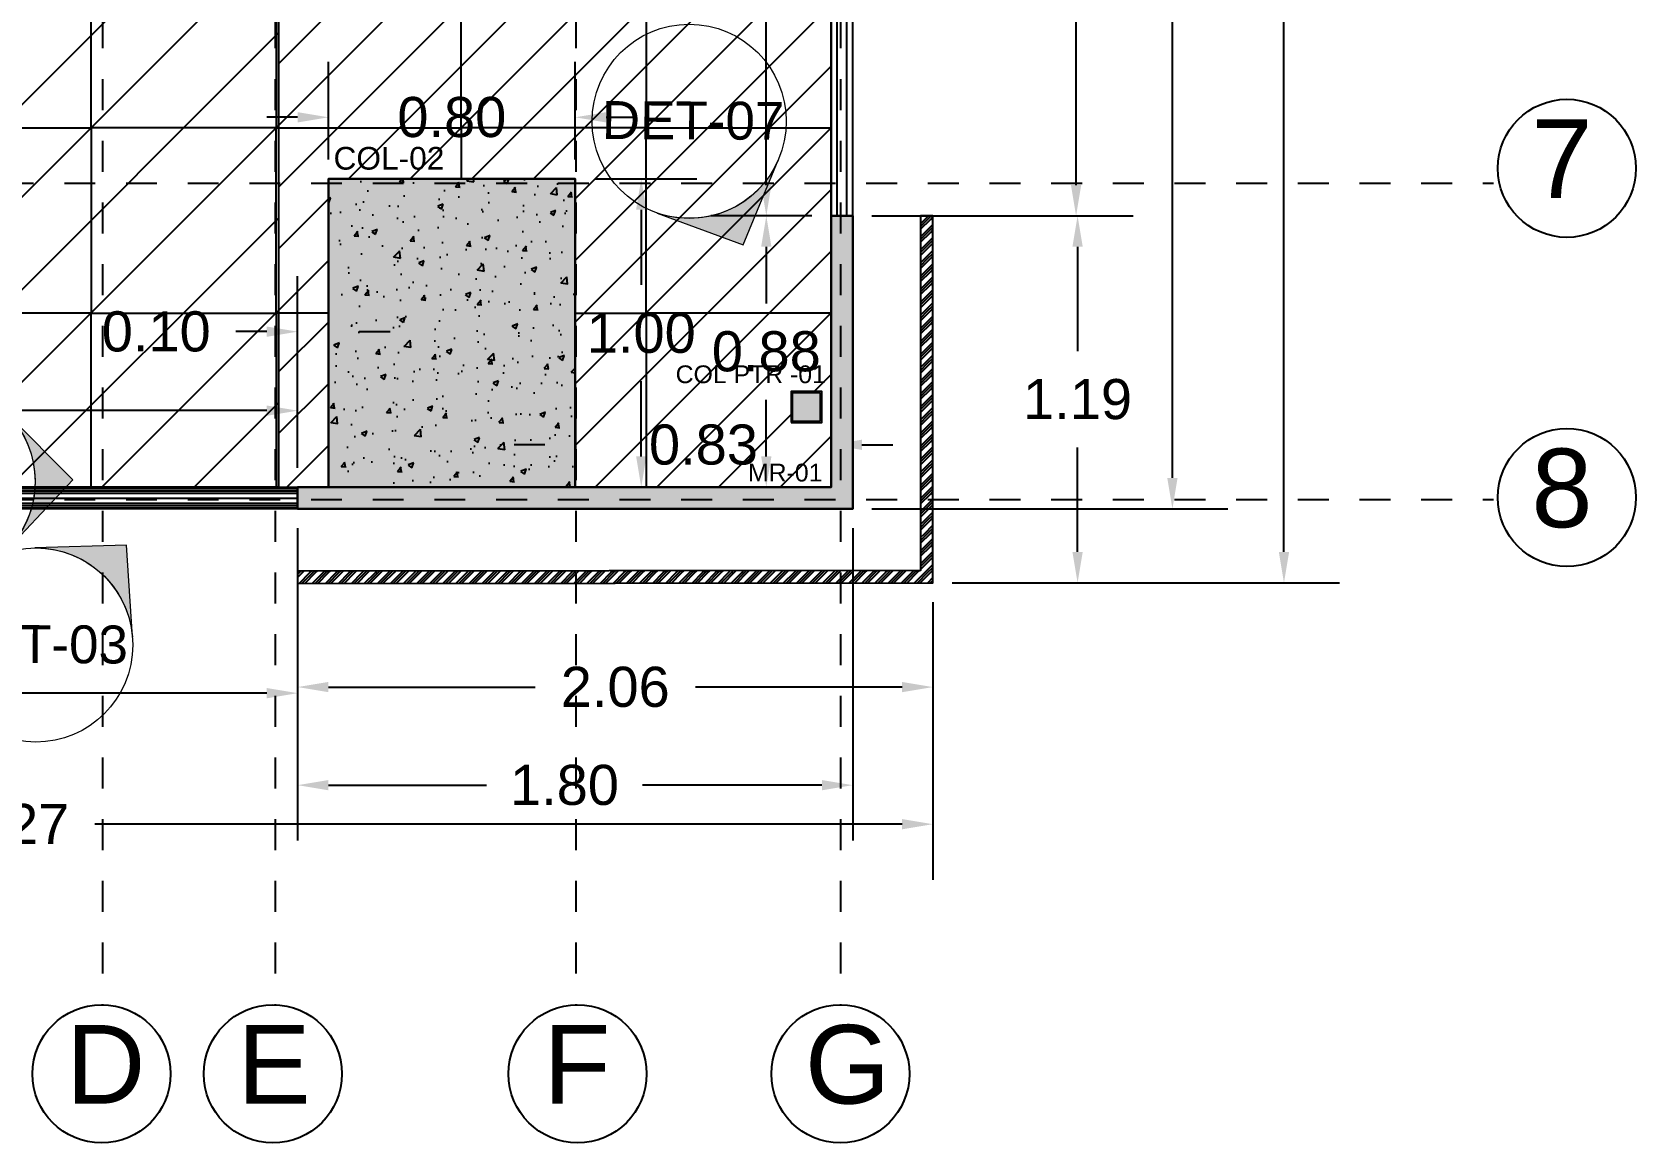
# Model space of a CAD drawing. Header units: millimetres. Extents: x 1966.2 to 2014.6, y 1502.1 to 1522.8.
# Drawn here: x 1998.78 to 2003.98, y 1509.08 to 1512.68 of the extents above; entities that cross this region are included whole.
import ezdxf

# ---------------------------------------------------------------- set-up
doc = ezdxf.new("R2010")
doc.units = ezdxf.units.MM
doc.linetypes.add('ACAD_ISO03W100', pattern=[30, 12, -18])
for name, color, linetype, lineweight in [('COLUMNA', 250, 'Continuous', 25), ('CORTINA', 252, 'Continuous', 25), ('INFORMACION', 252, 'Continuous', 18), ('LAM-Imagenes DET', 251, 'Continuous', 18), ('LAM-Imagenes EXT', 251, 'Continuous', 18), ('MURO CRISTAL', 140, 'Continuous', 25), ('MURO TABLAROKA', 253, 'Continuous', 25)]:
    doc.layers.add(name, color=color, linetype=linetype, lineweight=lineweight)
for name, color, linetype in [('COTAS', 252, 'Continuous'), ('EJES', 254, 'ACAD_ISO03W100'), ('MEDIDAS', 252, 'Continuous'), ('PISO 60X60', 1, 'Continuous'), ('TIPO DE MURO', 30, 'Continuous')]:
    doc.layers.add(name, color=color, linetype=linetype)
doc.layers.add('PLAFON LISO', color=4, linetype='Continuous', plot=False)
doc.styles.get("Standard").update_dxf_attribs({"font": 'arial.ttf'})
doc.dimstyles.get("Standard").update_dxf_attribs({"dimtxt": 0.13, "dimasz": 0.1, "dimexe": 0.18, "dimexo": 0.0625, "dimgap": 0.09, "dimtad": 0, "dimtih": 1, "dimtoh": 1, "dimzin": 0, "dimdsep": 46, "dimtxsty": 'Standard', "dimcen": 0.09, "dimadec": 0, "dimazin": 0, "dimtfac": 1, "dimtofl": 0, "dimtmove": 0, "dimatfit": 3, "dimfxl": 1, "dimtolj": 1, "dimtzin": 0, "dimarcsym": 0})

# ---------------------------------------------------------------- blocks, each defined once
blk = doc.blocks.new('*D0')
at = {"layer": 'Defpoints', "color": 0, "lineweight": -3, "transparency": 16777216}
for p in [(2001.443915639791, 1521.443464830361), (2001.443915639791, 1511.138464830361), (2002.480770916267, 1511.138464830361)]:
    blk.add_point(p, dxfattribs=at)
at = {"layer": 'MEDIDAS', "color": 0, "lineweight": -2, "transparency": 16777216}
for p, q in [((2001.506415639791, 1521.443464830361), (2002.660770916267, 1521.443464830361)), ((2002.480770916267, 1521.343464830361), (2002.480770916267, 1516.447383657101)), ((2002.480770916267, 1511.238464830361), (2002.480770916267, 1516.134546003622)), ((2001.506415639791, 1511.138464830361), (2002.660770916267, 1511.138464830361))]:
    blk.add_line(p, q, dxfattribs=at)
at = {"layer": 'MEDIDAS', "color": 0, "lineweight": -3, "transparency": 16777216}
for points in [[(2002.4641042496, 1521.343464830361), (2002.497437582934, 1521.343464830361), (2002.480770916267, 1521.443464830361)], [(2002.4641042496, 1511.238464830361), (2002.497437582934, 1511.238464830361), (2002.480770916267, 1511.138464830361)]]:
    blk.add_solid(points, dxfattribs=at)
at = {"layer": 'MEDIDAS', "color": 0, "lineweight": -3, "transparency": 16777216, "insert": (2002.480770916267, 1516.290964830361), "char_height": 0.13, "attachment_point": 5}
blk.add_mtext('\\A1;10.31', dxfattribs=at)
blk = doc.blocks.new('*D3')
at = {"layer": 'Defpoints', "color": 0, "lineweight": -3, "transparency": 16777216}
for p in [(2001.443915639791, 1518.463464830362), (2001.443915639791, 1512.088464830361), (2002.168362376458, 1512.088464830361)]:
    blk.add_point(p, dxfattribs=at)
at = {"layer": 'MEDIDAS', "color": 0, "lineweight": -2, "transparency": 16777216}
for p, q in [((2001.506415639791, 1518.463464830362), (2002.348362376458, 1518.463464830362)), ((2002.168362376458, 1518.363464830362), (2002.168362376458, 1515.39768750518)), ((2002.168362376458, 1512.188464830361), (2002.168362376458, 1515.084849851701)), ((2001.506415639791, 1512.088464830361), (2002.348362376458, 1512.088464830361))]:
    blk.add_line(p, q, dxfattribs=at)
at = {"layer": 'MEDIDAS', "color": 0, "lineweight": -3, "transparency": 16777216}
for points in [[(2002.151695709791, 1518.363464830362), (2002.185029043124, 1518.363464830362), (2002.168362376458, 1518.463464830362)], [(2002.151695709791, 1512.188464830361), (2002.185029043124, 1512.188464830361), (2002.168362376458, 1512.088464830361)]]:
    blk.add_solid(points, dxfattribs=at)
at = {"layer": 'MEDIDAS', "color": 0, "lineweight": -3, "transparency": 16777216, "insert": (2002.168362376457, 1515.241268678441), "char_height": 0.13, "attachment_point": 5}
blk.add_mtext('\\A1;6.38', dxfattribs=at)
blk = doc.blocks.new('*D4')
at = {"layer": 'Defpoints', "color": 0, "lineweight": -3, "transparency": 16777216}
for p in [(2001.703841376711, 1512.088464830361), (2001.703915639791, 1510.898464830361), (2002.173168661685, 1510.898464830361)]:
    blk.add_point(p, dxfattribs=at)
at = {"layer": 'MEDIDAS', "color": 0, "lineweight": -2, "transparency": 16777216}
for p, q in [((2001.766341376711, 1512.088464830361), (2002.353168661685, 1512.088464830361)), ((2002.173168661685, 1511.988464830361), (2002.173168661685, 1511.649839318765)), ((2002.173168661685, 1510.998464830361), (2002.173168661685, 1511.337090341957)), ((2001.766415639791, 1510.898464830361), (2002.353168661685, 1510.898464830361))]:
    blk.add_line(p, q, dxfattribs=at)
at = {"layer": 'MEDIDAS', "color": 0, "lineweight": -3, "transparency": 16777216}
for points in [[(2002.156501995019, 1511.988464830361), (2002.189835328352, 1511.988464830361), (2002.173168661685, 1512.088464830361)], [(2002.156501995019, 1510.998464830361), (2002.189835328352, 1510.998464830361), (2002.173168661685, 1510.898464830361)]]:
    blk.add_solid(points, dxfattribs=at)
at = {"layer": 'MEDIDAS', "color": 0, "lineweight": -3, "transparency": 16777216, "insert": (2002.173168661685, 1511.493464830362), "char_height": 0.13, "attachment_point": 5}
blk.add_mtext('\\A1;1.19', dxfattribs=at)
blk = doc.blocks.new('*D5')
at = {"layer": 'Defpoints', "color": 0, "lineweight": -3, "transparency": 16777216}
for p in [(2001.443915639791, 1521.443464830361), (2001.703915639791, 1510.898464830361), (2002.842504390447, 1510.898464830361)]:
    blk.add_point(p, dxfattribs=at)
at = {"layer": 'MEDIDAS', "color": 0, "lineweight": -2, "transparency": 16777216}
for p, q in [((2001.506415639791, 1521.443464830361), (2003.022504390447, 1521.443464830361)), ((2002.842504390447, 1521.343464830361), (2002.842504390447, 1516.327339318765)), ((2002.842504390447, 1510.998464830361), (2002.842504390447, 1516.014590341958)), ((2001.766415639791, 1510.898464830361), (2003.022504390447, 1510.898464830361))]:
    blk.add_line(p, q, dxfattribs=at)
at = {"layer": 'MEDIDAS', "color": 0, "lineweight": -3, "transparency": 16777216}
for points in [[(2002.825837723781, 1521.343464830361), (2002.859171057114, 1521.343464830361), (2002.842504390447, 1521.443464830361)], [(2002.825837723781, 1510.998464830361), (2002.859171057114, 1510.998464830361), (2002.842504390447, 1510.898464830361)]]:
    blk.add_solid(points, dxfattribs=at)
at = {"layer": 'MEDIDAS', "color": 0, "lineweight": -3, "transparency": 16777216, "insert": (2002.842504390447, 1516.170964830362), "char_height": 0.13, "attachment_point": 5}
blk.add_mtext('\\A1;10.55', dxfattribs=at)
blk = doc.blocks.new('*D6')
at = {"layer": 'Defpoints', "color": 0, "lineweight": -3, "transparency": 16777216}
for p in [(1999.643915639791, 1510.896666997379), (2001.703915639791, 1510.898464830361), (1999.643915639791, 1510.560406780794)]:
    blk.add_point(p, dxfattribs=at)
at = {"layer": 'MEDIDAS', "color": 0, "lineweight": -2, "transparency": 16777216}
for p, q in [((1999.643915639791, 1510.834166997379), (1999.643915639791, 1510.380406780794)), ((2001.703915639791, 1510.835964830361), (2001.703915639791, 1510.380406780794)), ((1999.743915639791, 1510.560406780794), (2000.414011137745, 1510.560406780794)), ((2001.603915639791, 1510.560406780794), (2000.933820141837, 1510.560406780794))]:
    blk.add_line(p, q, dxfattribs=at)
at = {"layer": 'MEDIDAS', "color": 0, "lineweight": -3, "transparency": 16777216}
for points in [[(1999.743915639791, 1510.577073447461), (1999.743915639791, 1510.543740114127), (1999.643915639791, 1510.560406780794)], [(2001.603915639791, 1510.577073447461), (2001.603915639791, 1510.543740114127), (2001.703915639791, 1510.560406780794)]]:
    blk.add_solid(points, dxfattribs=at)
at = {"layer": 'MEDIDAS', "color": 0, "lineweight": -3, "transparency": 16777216, "insert": (2000.673915639791, 1510.560406780794), "char_height": 0.13, "attachment_point": 5}
blk.add_mtext('\\A1;2.06', dxfattribs=at)
blk = doc.blocks.new('*D7')
at = {"layer": 'Defpoints', "color": 0, "lineweight": -3, "transparency": 16777216}
for p in [(1995.433915639791, 1510.898464830361), (2001.703915639791, 1510.898464830361), (1995.433915639791, 1510.115713100835)]:
    blk.add_point(p, dxfattribs=at)
at = {"layer": 'MEDIDAS', "color": 0, "lineweight": -2, "transparency": 16777216}
for p, q in [((1995.433915639791, 1510.835964830361), (1995.433915639791, 1509.935713100835)), ((2001.703915639791, 1510.835964830361), (2001.703915639791, 1509.935713100835)), ((1995.533915639791, 1510.115713100835), (1998.46745213355, 1510.115713100835)), ((2001.603915639791, 1510.115713100835), (1998.985842310903, 1510.115713100835))]:
    blk.add_line(p, q, dxfattribs=at)
at = {"layer": 'MEDIDAS', "color": 0, "lineweight": -3, "transparency": 16777216}
for points in [[(1995.533915639791, 1510.132379767502), (1995.533915639791, 1510.099046434169), (1995.433915639791, 1510.115713100835)], [(2001.603915639791, 1510.132379767502), (2001.603915639791, 1510.099046434169), (2001.703915639791, 1510.115713100835)]]:
    blk.add_solid(points, dxfattribs=at)
at = {"layer": 'MEDIDAS', "color": 0, "lineweight": -3, "transparency": 16777216, "insert": (1998.726647222226, 1510.115713100835), "char_height": 0.13, "attachment_point": 5}
blk.add_mtext('\\A1;6.27', dxfattribs=at)
blk = doc.blocks.new('*D8')
at = {"layer": 'Defpoints', "color": 0, "lineweight": -3, "transparency": 16777216}
for p in [(1999.643915639791, 1511.138464830361), (2001.443915639791, 1511.138464830361), (1999.643915639791, 1510.242353045217)]:
    blk.add_point(p, dxfattribs=at)
at = {"layer": 'MEDIDAS', "color": 0, "lineweight": -2, "transparency": 16777216}
for p, q in [((1999.643915639791, 1511.075964830361), (1999.643915639791, 1510.062353045217)), ((2001.443915639791, 1511.075964830361), (2001.443915639791, 1510.062353045217)), ((1999.743915639791, 1510.242353045217), (2000.25671948787, 1510.242353045217)), ((2001.343915639791, 1510.242353045217), (2000.761719487871, 1510.242353045217))]:
    blk.add_line(p, q, dxfattribs=at)
at = {"layer": 'MEDIDAS', "color": 0, "lineweight": -3, "transparency": 16777216}
for points in [[(1999.743915639791, 1510.259019711884), (1999.743915639791, 1510.225686378551), (1999.643915639791, 1510.242353045217)], [(2001.343915639791, 1510.259019711884), (2001.343915639791, 1510.225686378551), (2001.443915639791, 1510.242353045217)]]:
    blk.add_solid(points, dxfattribs=at)
at = {"layer": 'MEDIDAS', "color": 0, "lineweight": -3, "transparency": 16777216, "insert": (2000.50921948787, 1510.242353045217), "char_height": 0.13, "attachment_point": 5}
blk.add_mtext('\\A1;1.80', dxfattribs=at)
blk = doc.blocks.new('*D9')
at = {"layer": 'Defpoints', "color": 0, "lineweight": -3, "transparency": 16777216}
for p in [(1995.883915639791, 1511.138464830361), (1999.643915639791, 1511.138464830361), (1995.883915639791, 1510.540632600311)]:
    blk.add_point(p, dxfattribs=at)
at = {"layer": 'MEDIDAS', "color": 0, "lineweight": -2, "transparency": 16777216}
for p, q in [((1995.883915639791, 1511.075964830361), (1995.883915639791, 1510.360632600311)), ((1999.643915639791, 1511.075964830361), (1999.643915639791, 1510.360632600311)), ((1995.983915639791, 1510.540632600311), (1997.625055196592, 1510.540632600311)), ((1999.543915639791, 1510.540632600311), (1998.142558607233, 1510.540632600311))]:
    blk.add_line(p, q, dxfattribs=at)
at = {"layer": 'MEDIDAS', "color": 0, "lineweight": -3, "transparency": 16777216}
for points in [[(1995.983915639791, 1510.557299266977), (1995.983915639791, 1510.523965933644), (1995.883915639791, 1510.540632600311)], [(1999.543915639791, 1510.557299266977), (1999.543915639791, 1510.523965933644), (1999.643915639791, 1510.540632600311)]]:
    blk.add_solid(points, dxfattribs=at)
at = {"layer": 'MEDIDAS', "color": 0, "lineweight": -3, "transparency": 16777216, "insert": (1997.883806901912, 1510.540632600311), "char_height": 0.13, "attachment_point": 5}
blk.add_mtext('\\A1;3.76', dxfattribs=at)
blk = doc.blocks.new('PISO')
at = {"layer": 'PISO 60X60', "lineweight": -3}
for points in [[(1980.997732108294, 1512.37346482463), (1981.597732108294, 1512.37346482463), (1981.597732108294, 1512.97346482463), (1980.997732108294, 1512.97346482463)], [(1982.197732108294, 1512.37346482463), (1981.597732108294, 1512.37346482463), (1981.597732108294, 1512.97346482463), (1982.197732108294, 1512.97346482463)], [(1982.197732108294, 1512.37346482463), (1982.797732108294, 1512.37346482463), (1982.797732108294, 1512.97346482463), (1982.197732108294, 1512.97346482463)], [(1983.397732108294, 1512.37346482463), (1982.797732108294, 1512.37346482463), (1982.797732108294, 1512.97346482463), (1983.397732108294, 1512.97346482463)], [(1983.397732108294, 1512.37346482463), (1983.997732108294, 1512.37346482463), (1983.997732108294, 1512.97346482463), (1983.397732108294, 1512.97346482463)], [(1980.997732108294, 1512.37346482463), (1981.597732108294, 1512.37346482463), (1981.597732108294, 1511.773464824631), (1980.997732108294, 1511.773464824631)], [(1982.197732108294, 1512.37346482463), (1981.597732108294, 1512.37346482463), (1981.597732108294, 1511.773464824631), (1982.197732108294, 1511.773464824631)], [(1983.397732108294, 1512.37346482463), (1983.997732108294, 1512.37346482463), (1983.997732108294, 1511.773464824631), (1983.397732108294, 1511.773464824631)]]:
    blk.add_lwpolyline(points, close=True, dxfattribs=at)
for points in [[(1982.369027238858, 1511.773464824631), (1982.197732108294, 1511.773464824631), (1982.197732108294, 1512.37346482463), (1982.797732108294, 1512.37346482463), (1982.797732108294, 1512.208464830361)], [(1983.169027238858, 1511.773464824631), (1983.397732108294, 1511.773464824631), (1983.397732108294, 1512.37346482463), (1982.797732108294, 1512.37346482463), (1982.797732108294, 1512.208464830361)], [(1981.597732108294, 1511.208464830361), (1981.597732108294, 1511.773464824631), (1980.997732108294, 1511.773464824631), (1980.997732108294, 1511.208464830361)], [(1981.597732108294, 1511.208464830361), (1981.597732108294, 1511.773464824631), (1982.197732108294, 1511.773464824631), (1982.197732108294, 1511.208464830361)], [(1982.369027238858, 1511.773464824631), (1982.197732108294, 1511.773464824631), (1982.197732108294, 1511.208464830361)], [(1983.169027238858, 1511.773464824631), (1983.397732108294, 1511.773464824631), (1983.397732108294, 1511.208464830361)], [(1983.997732108294, 1511.208464830361), (1983.997732108294, 1511.773464824631), (1983.397732108294, 1511.773464824631), (1983.397732108294, 1511.208464830361)]]:
    blk.add_lwpolyline(points, dxfattribs=at)
blk = doc.blocks.new('*D75')
at = {"layer": 'COTAS', "color": 0, "lineweight": -2, "transparency": 16777216}
for p, q in [((2001.311415639791, 1518.463464830362), (2000.983741537939, 1518.463464830362)), ((2001.163741537939, 1518.363464830362), (2001.163741537939, 1515.432383657101)), ((2001.163741537939, 1512.188464830361), (2001.163741537939, 1515.119546003622)), ((2001.311415639791, 1512.088464830361), (2000.983741537939, 1512.088464830361))]:
    blk.add_line(p, q, dxfattribs=at)
at = {"layer": 'COTAS', "color": 0, "lineweight": -3, "transparency": 16777216}
for points in [[(2001.147074871272, 1518.363464830362), (2001.180408204606, 1518.363464830362), (2001.163741537939, 1518.463464830362)], [(2001.147074871272, 1512.188464830361), (2001.180408204606, 1512.188464830361), (2001.163741537939, 1512.088464830361)]]:
    blk.add_solid(points, dxfattribs=at)
at = {"layer": 'Defpoints', "color": 0, "lineweight": -3, "transparency": 16777216}
for p in [(2001.373915639791, 1518.463464830362), (2001.163741537939, 1512.088464830361), (2001.373915639791, 1512.088464830361)]:
    blk.add_point(p, dxfattribs=at)
at = {"layer": 'COTAS', "color": 0, "lineweight": -3, "transparency": 16777216, "insert": (2001.163741537939, 1515.275964830362), "char_height": 0.13, "attachment_point": 5}
blk.add_mtext('\\A1;6.38', dxfattribs=at)
blk = doc.blocks.new('*D76')
at = {"layer": 'COTAS', "color": 0, "lineweight": -2, "transparency": 16777216}
for p, q in [((2001.311415639791, 1512.088464830361), (2000.983741537939, 1512.088464830361)), ((2001.163741537939, 1511.988464830361), (2001.163741537939, 1511.804839318765)), ((2001.163741537939, 1511.308464830361), (2001.163741537939, 1511.492090341957)), ((2001.311415639791, 1511.208464830361), (2000.983741537939, 1511.208464830361))]:
    blk.add_line(p, q, dxfattribs=at)
at = {"layer": 'COTAS', "color": 0, "lineweight": -3, "transparency": 16777216}
for points in [[(2001.147074871272, 1511.988464830361), (2001.180408204606, 1511.988464830361), (2001.163741537939, 1512.088464830361)], [(2001.147074871272, 1511.308464830361), (2001.180408204606, 1511.308464830361), (2001.163741537939, 1511.208464830361)]]:
    blk.add_solid(points, dxfattribs=at)
at = {"layer": 'Defpoints', "color": 0, "lineweight": -3, "transparency": 16777216}
for p in [(2001.373915639791, 1512.088464830361), (2001.163741537939, 1511.208464830361), (2001.373915639791, 1511.208464830361)]:
    blk.add_point(p, dxfattribs=at)
at = {"layer": 'COTAS', "color": 0, "lineweight": -3, "transparency": 16777216, "insert": (2001.163741537939, 1511.648464830361), "char_height": 0.13, "attachment_point": 5}
blk.add_mtext('\\A1;0.88', dxfattribs=at)
blk = doc.blocks.new('*D93')
at = {"layer": 'COTAS', "color": 0, "lineweight": -2, "transparency": 16777216}
for p, q in [((1995.883915639791, 1511.270964830361), (1995.883915639791, 1511.636811267248)), ((1999.643915639791, 1511.270964830361), (1999.643915639791, 1511.636811267248)), ((1995.983915639791, 1511.456811267248), (1997.50516393447, 1511.456811267248)), ((1999.543915639791, 1511.456811267248), (1998.022667345111, 1511.456811267248))]:
    blk.add_line(p, q, dxfattribs=at)
at = {"layer": 'COTAS', "color": 0, "lineweight": -3, "transparency": 16777216}
for points in [[(1995.983915639791, 1511.473477933914), (1995.983915639791, 1511.440144600581), (1995.883915639791, 1511.456811267248)], [(1999.543915639791, 1511.473477933914), (1999.543915639791, 1511.440144600581), (1999.643915639791, 1511.456811267248)]]:
    blk.add_solid(points, dxfattribs=at)
at = {"layer": 'Defpoints', "color": 0, "lineweight": -3, "transparency": 16777216}
for p in [(1999.643915639791, 1511.456811267248), (1995.883915639791, 1511.208464830361), (1999.643915639791, 1511.208464830361)]:
    blk.add_point(p, dxfattribs=at)
at = {"layer": 'COTAS', "color": 0, "lineweight": -3, "transparency": 16777216, "insert": (1997.763915639791, 1511.456811267248), "char_height": 0.13, "attachment_point": 5}
blk.add_mtext('\\A1;3.76', dxfattribs=at)
blk = doc.blocks.new('*D94')
at = {"layer": 'COTAS', "color": 0, "lineweight": -2, "transparency": 16777216}
for p, q in [((1999.643915639791, 1511.270964830361), (1999.643915639791, 1511.892977240492)), ((1999.743915639791, 1511.270964830361), (1999.743915639791, 1511.892977240492)), ((1999.543915639791, 1511.712977240491), (1999.443915639791, 1511.712977240491)), ((1999.843915639791, 1511.712977240491), (1999.943915639791, 1511.712977240491))]:
    blk.add_line(p, q, dxfattribs=at)
at = {"layer": 'COTAS', "color": 0, "lineweight": -3, "transparency": 16777216}
for points in [[(1999.543915639791, 1511.729643907158), (1999.543915639791, 1511.696310573825), (1999.643915639791, 1511.712977240491)], [(1999.843915639791, 1511.729643907158), (1999.843915639791, 1511.696310573825), (1999.743915639791, 1511.712977240491)]]:
    blk.add_solid(points, dxfattribs=at)
at = {"layer": 'Defpoints', "color": 0, "lineweight": -3, "transparency": 16777216}
for p in [(1999.643915639791, 1511.712977240491), (1999.643915639791, 1511.208464830361), (1999.743915639791, 1511.208464830361)]:
    blk.add_point(p, dxfattribs=at)
at = {"layer": 'COTAS', "color": 0, "lineweight": -3, "transparency": 16777216, "insert": (1999.185296949477, 1511.712977240491), "char_height": 0.13, "attachment_point": 5}
blk.add_mtext('\\A1;0.10', dxfattribs=at)
blk = doc.blocks.new('*D95')
at = {"layer": 'COTAS', "color": 0, "lineweight": -2, "transparency": 16777216}
for p, q in [((2000.608404522602, 1512.208464830361), (2000.93824509891, 1512.208464830361)), ((2000.75824509891, 1512.108464830361), (2000.75824509891, 1511.864839318765)), ((2000.75824509891, 1511.308464830361), (2000.75824509891, 1511.552090341957)), ((2000.608404522602, 1511.208464830361), (2000.93824509891, 1511.208464830361))]:
    blk.add_line(p, q, dxfattribs=at)
at = {"layer": 'COTAS', "color": 0, "lineweight": -3, "transparency": 16777216}
for points in [[(2000.741578432244, 1512.108464830361), (2000.774911765577, 1512.108464830361), (2000.75824509891, 1512.208464830361)], [(2000.741578432244, 1511.308464830361), (2000.774911765577, 1511.308464830361), (2000.75824509891, 1511.208464830361)]]:
    blk.add_solid(points, dxfattribs=at)
at = {"layer": 'Defpoints', "color": 0, "lineweight": -3, "transparency": 16777216}
for p in [(2000.545904522602, 1512.208464830361), (2000.75824509891, 1512.208464830361), (2000.545904522602, 1511.208464830361)]:
    blk.add_point(p, dxfattribs=at)
at = {"layer": 'COTAS', "color": 0, "lineweight": -3, "transparency": 16777216, "insert": (2000.75824509891, 1511.708464830361), "char_height": 0.13, "attachment_point": 5}
blk.add_mtext('\\A1;1.00', dxfattribs=at)
blk = doc.blocks.new('*D96')
at = {"layer": 'COTAS', "color": 0, "lineweight": -2, "transparency": 16777216}
for p, q in [((2000.545904522602, 1511.270964830361), (2000.545904522602, 1511.526044739176)), ((2001.373915639791, 1511.270964830361), (2001.373915639791, 1511.526044739176)), ((2000.445904522602, 1511.346044739176), (2000.345904522602, 1511.346044739176)), ((2001.47391563979, 1511.346044739176), (2001.573915639791, 1511.346044739176))]:
    blk.add_line(p, q, dxfattribs=at)
at = {"layer": 'COTAS', "color": 0, "lineweight": -3, "transparency": 16777216}
for points in [[(2000.445904522602, 1511.362711405843), (2000.445904522602, 1511.32937807251), (2000.545904522602, 1511.346044739176)], [(2001.47391563979, 1511.362711405843), (2001.47391563979, 1511.32937807251), (2001.373915639791, 1511.346044739176)]]:
    blk.add_solid(points, dxfattribs=at)
at = {"layer": 'Defpoints', "color": 0, "lineweight": -3, "transparency": 16777216}
for p in [(2001.373915639791, 1511.346044739176), (2000.545904522602, 1511.208464830361), (2001.373915639791, 1511.208464830361)]:
    blk.add_point(p, dxfattribs=at)
at = {"layer": 'COTAS', "color": 0, "lineweight": -3, "transparency": 16777216, "insert": (2000.959910081196, 1511.346044739176), "char_height": 0.13, "attachment_point": 5}
blk.add_mtext('\\A1;0.83', dxfattribs=at)
blk = doc.blocks.new('*D97')
at = {"layer": 'COTAS', "color": 0, "lineweight": -2, "transparency": 16777216}
for p, q in [((1999.743915639791, 1512.270964830361), (1999.743915639791, 1512.588164268511)), ((2000.543915639791, 1512.270964830361), (2000.543915639791, 1512.588164268511)), ((1999.643915639791, 1512.408164268511), (1999.543915639791, 1512.408164268511)), ((2000.643915639791, 1512.408164268511), (2000.743915639791, 1512.408164268511))]:
    blk.add_line(p, q, dxfattribs=at)
at = {"layer": 'COTAS', "color": 0, "lineweight": -3, "transparency": 16777216}
for points in [[(1999.643915639791, 1512.424830935178), (1999.643915639791, 1512.391497601845), (1999.743915639791, 1512.408164268511)], [(2000.643915639791, 1512.424830935178), (2000.643915639791, 1512.391497601845), (2000.543915639791, 1512.408164268511)]]:
    blk.add_solid(points, dxfattribs=at)
at = {"layer": 'Defpoints', "color": 0, "lineweight": -3, "transparency": 16777216}
for p in [(2000.543915639791, 1512.408164268511), (1999.743915639791, 1512.208464830361), (2000.543915639791, 1512.208464830361)]:
    blk.add_point(p, dxfattribs=at)
at = {"layer": 'COTAS', "color": 0, "lineweight": -3, "transparency": 16777216, "insert": (2000.143915639791, 1512.408164268511), "char_height": 0.13, "attachment_point": 5}
blk.add_mtext('\\A1;0.80', dxfattribs=at)
blk = doc.blocks.new('IMAGEN')
at = {"layer": 'LAM-Imagenes EXT'}
h = blk.add_hatch(color=256, dxfattribs=at)
h.dxf.hatch_style = 1
edge = h.paths.add_edge_path()
edge.add_line((0.08622018398837383, -0.07990433021105581), (0.1631443750390957, -5.329070518200751e-15))
edge.add_line((0.1631443750390957, -5.329070518200751e-15), (0.08622018398863673, 0.07990433021077159))
edge.add_arc((-8.479328350574633e-15, -2.679463893660026e-16), 0.1175526355020078, -42.82273215379752, 42.822732153609024, ccw=False)
blk.add_lwpolyline([(0.08622018398837383, -0.07990433021105581), (0.1631443750390957, -5.329070518200751e-15), (0.08622018398863673, 0.07990433021077159, -0.3921245748608314), (0.08622018398837383, -0.07990433021105581, 42.03721698194761)], format="xyb", dxfattribs=at)
blk.add_circle((0, 0), 0.1175526355020011, dxfattribs=at)
blk = doc.blocks.new('DET')
at = {"layer": 'LAM-Imagenes DET'}
h = blk.add_hatch(color=256, dxfattribs=at)
h.dxf.hatch_style = 1
edge = h.paths.add_edge_path()
edge.add_line((0.2106787348693615, 0.2340335919943755), (-0.006322629940314073, 0.4369749268757914))
edge.add_line((-0.006322629940314073, 0.4369749268757914), (-0.2173616292877796, 0.2278402370550339))
edge.add_arc((1.409549560404955e-14, 2.481348460037225e-14), 0.3148924443487442, 48.006227842825126, 133.6516921502316, ccw=False)
blk.add_lwpolyline([(0.2106787348693615, 0.2340335919943755), (-0.006322629940314073, 0.4369749268757914), (-0.2173616292877796, 0.2278402370550339, -0.3921245748608314), (0.2106787348693615, 0.2340335919943755, 42.03721698194761)], format="xyb", dxfattribs=at)
blk.add_circle((0, 0), 0.314892444348787, dxfattribs=at)

msp = doc.modelspace()

# ---------------------------------------------------------------- hatches: boundary and pattern name
at = {"layer": 'COLUMNA'}
h = msp.add_hatch(dxfattribs=at)
h.set_pattern_fill('AR-CONC', scale=0.001)
h.set_pattern_definition([(49.99999999999999, (-1.553022216136014, -7.082864973400319), (0.182184668996004, -0.01593908553890309), [0.01905, -0.20955]), (355, (-1.553022216136014, -7.082864973400319), (-0.03524342142496934, 0.1910568452390352), [0.01524, -0.16764058417]), (100.4514447, (-1.537840209136014, -7.084193226900319), (0.1469412470903533, 0.1751177519121951), [0.0161900088, -0.1780902446]), (46.18420000000002, (-1.553022216136014, -7.03206497340032), (0.2710790408921299, -0.04204232793272715), [0.02857499999999999, -0.3143249999999999]), (96.63555760999995, (-1.530432316136014, -7.035568473400319), (0.237404134051503, 0.2474261245977215), [0.02428502314, -0.26713560816]), (351.1841511700001, (-1.553022216136014, -7.03206497340032), (0.237404134064977, 0.2474261245855326), [0.02285996707, -0.25145973192]), (21, (-1.527622216136014, -7.044764973400319), (0.1516143912691325, -0.1022651981870876), [0.01905, -0.20955]), (326.0000000000001, (-1.527622216136014, -7.044764973400319), (0.06180202834764707, 0.1841879661223193), [0.01524, -0.16764]), (71.45144499999999, (-1.514987683536014, -7.05328707330032), (0.2134164192787162, 0.08192276888590524), [0.0161900088, -0.1780899376]), (37.50000000000001, (-1.553022216136014, -7.082864973400319), (0.003088603250591816, 0.0845550388731531), [0, -0.165608, 0, -0.17018, 0, -0.168275]), (7.499999999999999, (-1.553022216136014, -7.082864973400319), (0.06681966251030574, 0.1001805748181195), [0, -0.09702799999999999, 0, -0.161798, 0, -0.06413500000000001]), (327.5, (-1.609664216136014, -7.082864973400319), (0.1355905951668714, -0.005728743992673444), [0, -0.0635, 0, -0.19812, 0, -0.26289]), (317.5, (-1.635064216136014, -7.082864973400319), (0.148129181386018, 0.02542649103333303), [0, -0.08255, 0, -0.131572, 0, -0.18669])])
h.paths.add_polyline_path([(2000.543915639791, 1511.208464830361), (1999.743915639791, 1511.208464830361), (1999.743915639791, 1512.208464830361), (2000.543915639791, 1512.208464830361)])
at = {"layer": 'CORTINA'}
h = msp.add_hatch(dxfattribs=at)
h.set_pattern_fill('LINE', color=256, scale=0.01, angle=90)
h.set_pattern_definition([(90, (0, 0), (-0.03175, 1.944126793646423e-18), [])])
h.paths.add_polyline_path([(2001.373915639791, 1518.463464830362), (2001.373915639791, 1512.088464830361), (2001.443915639791, 1512.088464830361), (2001.443915639791, 1518.463464830362)])
at = {"layer": 'CORTINA', "ltscale": 0.07}
h = msp.add_hatch(dxfattribs=at)
h.set_pattern_fill('CLAY', color=256, scale=0.01)
h.set_pattern_definition([(0, (0, 0), (0, 0.047625), []), (0, (0, 0.0079375), (0, 0.047625), []), (0, (0, 0.015875), (0, 0.047625), []), (0, (0, 0.03175), (0, 0.047625), [0.047625, -0.03175])])
h.paths.add_polyline_path([(1995.883915639791, 1511.208464830361), (1999.643915639791, 1511.208464830361), (1999.643915639791, 1511.138464830361), (1995.883915639791, 1511.138464830361)])
at = {"layer": 'CORTINA'}
h = msp.add_hatch(dxfattribs=at)
h.set_pattern_fill('LINE', color=256, scale=0.01)
h.set_pattern_definition([(0, (0, 0), (0, 0.03175), [])])
h.paths.add_polyline_path([(1995.883915639791, 1511.208464830361), (1999.643915639791, 1511.208464830361), (1999.643915639791, 1511.138464830361), (1995.883915639791, 1511.138464830361)])
at = {"layer": 'MURO CRISTAL'}
h = msp.add_hatch(dxfattribs=at)
h.set_pattern_fill('GOST_GROUND', color=256, scale=0.003)
h.set_pattern_definition([(45, (0, 0), (0.04242640687119285, -2.664535259100376e-18), [0.06]), (45, (0.009000000000000001, 0), (0.04242640687119285, -2.664535259100376e-18), [0.06]), (45, (0.018, 0), (0.04242640687119285, -2.664535259100376e-18), [0.06])])
h.paths.add_polyline_path([(2001.663841376711, 1512.088464830361), (2001.663915639791, 1510.938464830361), (1999.643915639791, 1510.936666997379), (1999.643915639791, 1510.896666997379), (2001.703915639791, 1510.898464830361), (2001.703841376711, 1512.088464830361)])
at = {"layer": 'MURO TABLAROKA'}
h = msp.add_hatch(color=256, dxfattribs=at)
h.dxf.hatch_style = 1
h.paths.add_polyline_path([(1999.643915639791, 1511.138464830361), (1999.643915639791, 1511.208464830361), (2001.373915639791, 1511.208464830361), (2001.373915639791, 1512.088464830361), (2001.443915639791, 1512.088464830361), (2001.443915639791, 1511.138464830361)])
h = msp.add_hatch(color=256, dxfattribs=at)
h.dxf.hatch_style = 1
h.paths.add_polyline_path([(2001.248915639791, 1511.423464830361), (2001.338915639791, 1511.423464830361), (2001.338915639791, 1511.513464830361), (2001.248915639791, 1511.513464830361)])
at = {"layer": 'PLAFON LISO', "lineweight": -3}
h = msp.add_hatch(dxfattribs=at)
h.set_pattern_fill('JIS_WOOD', color=256, scale=0.3)
h.set_pattern_definition([(45, (0, 0), (-0.1499999997482953, 0.1499999997482953), [])])
h.paths.add_polyline_path([(1999.582271191714, 1511.208464830361), (1995.503915639791, 1511.208464830361), (1995.503915639791, 1518.503464830362), (1995.543915639791, 1518.503464830362), (1995.543915639791, 1518.583711971854), (1995.503915639791, 1518.583724645777), (1995.503915639791, 1520.263454699706), (1997.533915639792, 1520.263454699706), (1997.533915639791, 1518.583464830362), (1996.323915639791, 1518.583464830362), (1996.323915639791, 1518.503464830362), (1996.363915639791, 1518.503464830362), (1996.363915639791, 1518.513464830362), (1997.533915639791, 1518.513464830362), (1997.533915639791, 1518.363464830362), (1998.133915639791, 1518.363464830362), (1998.133915639791, 1518.933464830362), (1997.583915639791, 1518.933464830362), (1997.583915639791, 1520.333464830362), (1995.503915639791, 1520.333454699705), (1995.503915639791, 1521.373464830361), (1997.513924743464, 1521.373464830361), (1997.513924743464, 1521.254413738804), (1997.58391408739, 1521.254413738804), (1997.583915639791, 1521.373464830361), (2001.372620509224, 1521.373464830361), (2001.373915639791, 1518.533464830362), (2001.273915639791, 1518.533464830362), (2001.273915639791, 1518.473464830362), (2001.303915639791, 1518.473464830362), (2001.303915639791, 1518.463464830362), (2000.463915639791, 1518.463464830362), (2000.463915639791, 1518.473464830362), (2000.493915639791, 1518.473464830362), (2000.493915639791, 1518.533464830362), (1999.583915639791, 1518.533464830362), (1999.583915639791, 1519.053464830362), (1999.513915639791, 1519.053464830362), (1999.513915639791, 1518.933464830362), (1998.983915639791, 1518.933464830362), (1998.983915639791, 1518.363464830362), (1999.583892973381, 1518.363464830362)])
h = msp.add_hatch(dxfattribs=at)
h.set_pattern_fill('JIS_WOOD', color=256, scale=0.2)
h.set_pattern_definition([(45, (0, 0), (-0.09999999983219685, 0.09999999983219686), [])])
h.paths.add_polyline_path([(1999.583915639791, 1518.463464830362), (1999.582271191714, 1511.208464830361), (1999.743915639791, 1511.208464830361), (1999.743915639791, 1512.208464830361), (2000.543915639791, 1512.208464830361), (2000.543915639791, 1511.208464830361), (2001.373915639791, 1511.208464830361), (2001.373915639791, 1518.463464830362)])
h.paths.add_polyline_path([(2001.243915639791, 1511.518464830361), (2001.343915639791, 1511.518464830361), (2001.343915639791, 1511.418464830361), (2001.243915639791, 1511.418464830361)], flags=16)
h.paths.add_polyline_path([(1999.743915639791, 1516.008464830361), (2000.543915639791, 1516.008464830361), (2000.543915639791, 1515.208464830361), (1999.743915639791, 1515.208464830361)], flags=16)
at = {"layer": 'TIPO DE MURO', "lineweight": -3, "true_color": 0x139b48}
h = msp.add_hatch(color=114, dxfattribs=at)
h.dxf.hatch_style = 1
h.paths.add_polyline_path([(1995.433915639791, 1511.138464830361), (1995.433915639791, 1521.443464830361), (1995.503915639791, 1521.443464830361), (1995.503915639791, 1511.208464830361), (1995.883915639791, 1511.208464830361), (1995.883915639791, 1511.138464830361)])
h.paths.add_polyline_path([(2001.443915639791, 1521.443464830361), (1995.503915639791, 1521.443464830361), (1995.503915639791, 1521.373464830361), (2001.443915639791, 1521.373464830361)])
h.paths.add_polyline_path([(1995.503915639791, 1520.263454699706), (1997.503915639791, 1520.263454699706), (1997.533915639792, 1520.263454699706), (1997.533915639791, 1518.583464830362), (1997.603915639791, 1518.583464830362), (1997.603915639791, 1518.433464830362), (1998.063915639791, 1518.433464830362), (1998.063915639792, 1518.663464830362), (1998.133915639791, 1518.663464830362), (1998.133915639791, 1518.933464830362), (1997.583915639791, 1518.933464830362), (1997.583915639791, 1520.333464830362), (1997.513915639792, 1520.333464830362), (1995.513915639792, 1520.333464830362), (1995.503915639791, 1520.333454699705)])
h.paths.add_polyline_path([(1999.513915639791, 1519.053464830362), (1999.513915639791, 1518.933464830362), (1998.983915639791, 1518.933464830362), (1998.983915639791, 1518.663464830362), (1999.053915639791, 1518.663464830362), (1999.053915639791, 1518.433464830362), (1999.513915639791, 1518.433464830362), (1999.513915639791, 1518.533464830362), (1999.583915639791, 1518.533464830362), (1999.583915639791, 1519.053464830362)])
h.paths.add_polyline_path([(2000.463915639791, 1518.463464830362), (2000.463915639791, 1518.473464830362), (2000.493915639791, 1518.473464830362), (2000.493915639791, 1518.483464830362), (2000.493915639791, 1518.523464830362), (2000.463915639791, 1518.523464830362), (2000.463915639791, 1518.533464830362), (1999.583915639791, 1518.533464830362), (1999.513915639791, 1518.533464830362), (1999.513915639791, 1518.463464830362), (1999.513915639791, 1518.433464830362), (1999.053915639791, 1518.433464830362), (1999.053915639791, 1518.593464830362), (1999.053915639791, 1518.663464830362), (1998.983915639791, 1518.663464830362), (1998.983915639791, 1518.593464830362), (1998.983915639791, 1518.363464830362), (1999.583915639791, 1518.363464830362), (1999.583915639791, 1518.463464830362)])
h.paths.add_polyline_path([(2001.373915639791, 1519.063464830361), (2001.372620509224, 1521.373464830361), (2001.443915639791, 1521.373464830361), (2001.443915639791, 1519.063464830361)])
h.paths.add_polyline_path([(1999.643915639791, 1511.138464830361), (1999.643915639791, 1511.208464830361), (2001.373915639791, 1511.208464830361), (2001.373915639791, 1512.088464830361), (2001.443915639791, 1512.088464830361), (2001.443915639791, 1511.138464830361)])
h.paths.add_polyline_path([(1998.063915639792, 1518.663464830362), (1998.063915639791, 1518.593464830362), (1998.063915639791, 1518.433464830362), (1997.603915639791, 1518.433464830362), (1997.603915639791, 1518.513464830362), (1997.603915639791, 1518.583464830362), (1997.533915639791, 1518.583464830362), (1996.363915639791, 1518.583464830362), (1996.323915639791, 1518.583464830362), (1996.323915639791, 1518.513464830362), (1996.323915639791, 1518.503464830362), (1996.363915639791, 1518.503464830362), (1996.363915639791, 1518.513464830362), (1997.533915639791, 1518.513464830362), (1997.533915639791, 1518.363464830362), (1998.133915639791, 1518.363464830362), (1998.133915639791, 1518.593464830362), (1998.133915639791, 1518.663464830362)])
h.paths.add_polyline_path([(1997.583915639791, 1521.323464830361), (1997.513915639792, 1521.323464830361), (1997.513924743464, 1521.373464830361), (1997.583915639791, 1521.373464830361)])
at = {"layer": 'TIPO DE MURO', "lineweight": -3, "true_color": 0x2776bb}
h = msp.add_hatch(color=152, dxfattribs=at)
h.dxf.hatch_style = 1
h.paths.add_polyline_path([(2001.923915639791, 1518.463464830362), (2001.373915639791, 1518.463464830362), (2001.373915639791, 1519.063464830361), (2001.923915639791, 1519.063464830361)])
h.paths.add_polyline_path([(1999.743915639791, 1515.208464830361), (2000.543915639791, 1515.208464830361), (2000.543915639791, 1516.008464830361), (1999.743915639791, 1516.008464830361)])
h.paths.add_polyline_path([(1994.833915639791, 1511.138464830361), (1994.833915639791, 1511.688464830361), (1995.433915639791, 1511.688464830361), (1995.433915639791, 1511.138464830361)])
h.paths.add_polyline_path([(2000.543915639791, 1511.208464830361), (2000.543915639791, 1512.208464830361), (1999.743915639791, 1512.208464830361), (1999.743915639791, 1511.208464830361)])
h.paths.add_polyline_path([(2001.243915639791, 1511.418464830361), (2001.343915639791, 1511.418464830361), (2001.343915639791, 1511.518464830361), (2001.243915639791, 1511.518464830361)])

# ---------------------------------------------------------------- linework, layer by layer
at = {"layer": 'COLUMNA', "ltscale": 0.01}
msp.add_lwpolyline([(2000.543915639791, 1511.208464830361), (2000.543915639791, 1512.208464830361), (1999.743915639791, 1512.208464830361), (1999.743915639791, 1511.208464830361)], close=True, dxfattribs=at)
at = {"layer": 'CORTINA'}
msp.add_lwpolyline([(2001.373915639791, 1518.463464830362), (2001.373915639791, 1512.088464830361), (2001.443915639791, 1512.088464830361), (2001.443915639791, 1518.463464830362)], close=True, dxfattribs=at)
at = {"layer": 'CORTINA', "ltscale": 0.07}
msp.add_lwpolyline([(1995.883915639791, 1511.208464830361), (1999.643915639791, 1511.208464830361), (1999.643915639791, 1511.138464830361), (1995.883915639791, 1511.138464830361)], close=True, dxfattribs=at)
at = {"layer": 'EJES', "lineweight": -3, "ltscale": 0.005}
for p, q in [((1999.011464592827, 1522.331785535989), (1999.011464592827, 1509.529939103548)), ((1999.571327846632, 1522.331785535989), (1999.571327846631, 1509.529939103548)), ((2000.545904522602, 1522.331785535989), (2000.545904522602, 1509.529939103548)), ((2001.404814708927, 1522.331785535989), (2001.404814708927, 1509.529939103548)), ((1994.087714214337, 1512.194898656722), (2003.521642351792, 1512.194898656722)), ((1994.087714214337, 1511.168569915295), (2003.521642351792, 1511.168569915295))]:
    msp.add_line(p, q, dxfattribs=at)
at = {"layer": 'EJES', "lineweight": -3}
for centre in [(2003.759926448674, 1512.242654585304), (2003.759926448674, 1511.175020069048), (1999.00805059323, 1509.306048990231), (1999.563790704343, 1509.306048990231), (2000.551773049722, 1509.306048990231), (2001.403961055494, 1509.306048990231)]:
    msp.add_circle(centre, 0.2238974791180226, dxfattribs=at)
at = {"layer": 'INFORMACION'}
msp.add_lwpolyline([(2001.248915639791, 1511.423464830361), (2001.338915639791, 1511.423464830361), (2001.338915639791, 1511.513464830361), (2001.248915639791, 1511.513464830361)], close=True, dxfattribs=at)
at = {"layer": 'MURO CRISTAL'}
msp.add_lwpolyline([(2001.663841376711, 1512.088464830361), (2001.663915639791, 1510.938464830361), (1999.643915639791, 1510.936666997379), (1999.643915639791, 1510.896666997379), (2001.703915639791, 1510.898464830361), (2001.703841376711, 1512.088464830361)], close=True, dxfattribs=at)
at = {"layer": 'MURO TABLAROKA'}
msp.add_lwpolyline([(1999.643915639791, 1511.138464830361), (1999.643915639791, 1511.208464830361), (2001.373915639791, 1511.208464830361), (2001.373915639791, 1512.088464830361), (2001.443915639791, 1512.088464830361), (2001.443915639791, 1511.138464830361)], close=True, dxfattribs=at)
at = {"layer": 'MURO TABLAROKA', "color": 7}
for points in [[(1999.643915639791, 1511.208464830361), (1999.643915639791, 1511.138464830361), (2001.443915639791, 1511.138464830361), (2001.443915639791, 1512.088464830361), (2001.373915639791, 1512.088464830361), (2001.373915639791, 1511.208464830361)], [(2001.243915639791, 1511.418464830361), (2001.343915639791, 1511.418464830361), (2001.343915639791, 1511.518464830361), (2001.243915639791, 1511.518464830361)]]:
    msp.add_lwpolyline(points, close=True, dxfattribs=at)
at = {"layer": 'PLAFON LISO', "lineweight": -3}
for points in [[(1999.583915639791, 1518.363464830362), (1999.582271191714, 1511.208464830361), (1995.503915639791, 1511.208464830361), (1995.503915639791, 1518.503464830362)], [(1999.583915639791, 1518.463464830362), (1999.582271191714, 1511.208464830361), (1999.743915639791, 1511.208464830361), (1999.743915639791, 1512.208464830361), (2000.543915639791, 1512.208464830361), (2000.543915639791, 1511.208464830361), (2001.373915639791, 1511.208464830361), (2001.373915639791, 1518.463464830362), (1999.583915639791, 1518.463464830362)], [(1999.583892973381, 1518.363464830362), (1999.582271191714, 1511.208464830361)]]:
    msp.add_lwpolyline(points, dxfattribs=at)

# ---------------------------------------------------------------- block references
at = {"layer": 'LAM-Imagenes DET', "lineweight": -3}
for p, rotation in [((2000.91365682535, 1512.395140813739), 202.8012537438624), ((1998.477786418478, 1511.226423328986), 270)]:
    msp.add_blockref('DET', p, dxfattribs=dict(at, rotation=rotation))
at = {"layer": 'LAM-Imagenes EXT', "xscale": 2.678735725524644, "yscale": 2.678735725524644, "zscale": 2.678735725524644, "rotation": 47.71541836944272}
msp.add_blockref('IMAGEN', (1998.794536489225, 1510.696979029685), dxfattribs=at)
at = {"layer": 'PISO 60X60', "lineweight": -3}
msp.add_blockref('PISO', (17.37618353149696, 0), dxfattribs=at)

# ---------------------------------------------------------------- texts
at = {"layer": 'EJES', "color": 31}
for s, p in [('7', (2003.644840954028, 1512.146214003807)), ('8', (2003.644840954028, 1511.07857948755)), ('G', (2001.288875560848, 1509.209608408734)), ('D', (1998.892965098584, 1509.209608408734)), ('E', (1999.448705209697, 1509.209608408734)), ('F', (2000.44099799772, 1509.209608408734))]:
    msp.add_text(s, height=0.2550590469158666, dxfattribs=at).set_placement(p)
at = {"layer": 'LAM-Imagenes DET', "color": 5, "insert": (2000.630870042125, 1512.460816984119), "char_height": 0.1229586672611221, "attachment_point": 1, "rotation": 359.71189287628926}
msp.add_mtext_dynamic_manual_height_columns('DET-07', width=0.9235994632417519, gutter_width=12.5, heights=[0], dxfattribs=at)
at = {"layer": 'LAM-Imagenes EXT', "color": 5, "insert": (1998.511749706, 1510.762655200064), "char_height": 0.1229586672611221, "attachment_point": 1, "rotation": 359.71189287628926}
msp.add_mtext_dynamic_manual_height_columns('EXT-03', width=0.9235994632417519, gutter_width=12.5, heights=[0], dxfattribs=at)
at = {"layer": 'TIPO DE MURO', "color": 10}
for s, height, p in [('COL-02', 0.07349657565189541, (1999.76030776728, 1512.238489840474)), ('COL PTR -01', 0.05758732755212508, (2000.869704416023, 1511.545972364015)), ('MR-01', 0.05758732755212508, (2001.104374761732, 1511.227174627213))]:
    msp.add_text(s, height=height, dxfattribs=at).set_placement(p)

# ---------------------------------------------------------------- dimensions: what is measured, and where the dimension line sits
at = {"layer": 'COTAS', "lineweight": -3}
for base, p1, p2, picture, middle in [((2001.163741537939, 1512.088464830361), (2001.373915639791, 1518.463464830362), (2001.373915639791, 1512.088464830361), '*D75', (2001.163741537939, 1515.275964830362)), ((2000.75824509891, 1512.208464830361), (2000.545904522602, 1511.208464830361), (2000.545904522602, 1512.208464830361), '*D95', (2000.75824509891, 1511.708464830361)), ((2001.163741537939, 1511.208464830361), (2001.373915639791, 1512.088464830361), (2001.373915639791, 1511.208464830361), '*D76', (2001.163741537939, 1511.648464830361))]:
    dim = msp.add_linear_dim(base=base, p1=p1, p2=p2, angle=90, dimstyle='Standard', dxfattribs=at)
    dim.commit()
    dim.dimension.update_dxf_attribs({"geometry": picture, "text_midpoint": middle})
for base, p1, p2, picture, middle in [((2000.543915639791, 1512.408164268511), (1999.743915639791, 1512.208464830361), (2000.543915639791, 1512.208464830361), '*D97', (2000.143915639791, 1512.408164268511)), ((1999.643915639791, 1511.712977240491), (1999.743915639791, 1511.208464830361), (1999.643915639791, 1511.208464830361), '*D94', (1999.185296949477, 1511.712977240491)), ((1999.643915639791, 1511.456811267248), (1995.883915639791, 1511.208464830361), (1999.643915639791, 1511.208464830361), '*D93', (1997.763915639791, 1511.456811267248)), ((2001.373915639791, 1511.346044739176), (2000.545904522602, 1511.208464830361), (2001.373915639791, 1511.208464830361), '*D96', (2000.959910081196, 1511.346044739176))]:
    dim = msp.add_linear_dim(base=base, p1=p1, p2=p2, dimstyle='Standard', dxfattribs=at)
    dim.commit()
    dim.dimension.update_dxf_attribs({"geometry": picture, "text_midpoint": middle})
at = {"layer": 'MEDIDAS', "lineweight": -3}
for base, p1, p2, picture, middle in [((2002.480770916267, 1511.138464830361), (2001.443915639791, 1521.443464830361), (2001.443915639791, 1511.138464830361), '*D0', (2002.480770916267, 1516.290964830361)), ((2002.842504390447, 1510.898464830361), (2001.443915639791, 1521.443464830361), (2001.703915639791, 1510.898464830361), '*D5', (2002.842504390447, 1516.170964830362)), ((2002.168362376458, 1512.088464830361), (2001.443915639791, 1518.463464830362), (2001.443915639791, 1512.088464830361), '*D3', (2002.168362376457, 1515.241268678441)), ((2002.173168661685, 1510.898464830361), (2001.703841376711, 1512.088464830361), (2001.703915639791, 1510.898464830361), '*D4', (2002.173168661685, 1511.493464830362))]:
    dim = msp.add_linear_dim(base=base, p1=p1, p2=p2, angle=90, dimstyle='Standard', dxfattribs=at)
    dim.commit()
    dim.dimension.update_dxf_attribs({"geometry": picture, "text_midpoint": middle, "dimtype": 160})
for base, p1, p2, picture, middle in [((1995.883915639791, 1510.540632600311), (1999.643915639791, 1511.138464830361), (1995.883915639791, 1511.138464830361), '*D9', (1997.883806901912, 1510.540632600311)), ((1999.643915639791, 1510.242353045217), (2001.443915639791, 1511.138464830361), (1999.643915639791, 1511.138464830361), '*D8', (2000.50921948787, 1510.242353045217)), ((1995.433915639791, 1510.115713100835), (2001.703915639791, 1510.898464830361), (1995.433915639791, 1510.898464830361), '*D7', (1998.726647222226, 1510.115713100835)), ((1999.643915639791, 1510.560406780794), (2001.703915639791, 1510.898464830361), (1999.643915639791, 1510.896666997379), '*D6', (2000.673915639791, 1510.560406780794))]:
    dim = msp.add_linear_dim(base=base, p1=p1, p2=p2, dimstyle='Standard', dxfattribs=at)
    dim.commit()
    dim.dimension.update_dxf_attribs({"geometry": picture, "text_midpoint": middle, "dimtype": 160})

doc.saveas('drawing.dxf')
